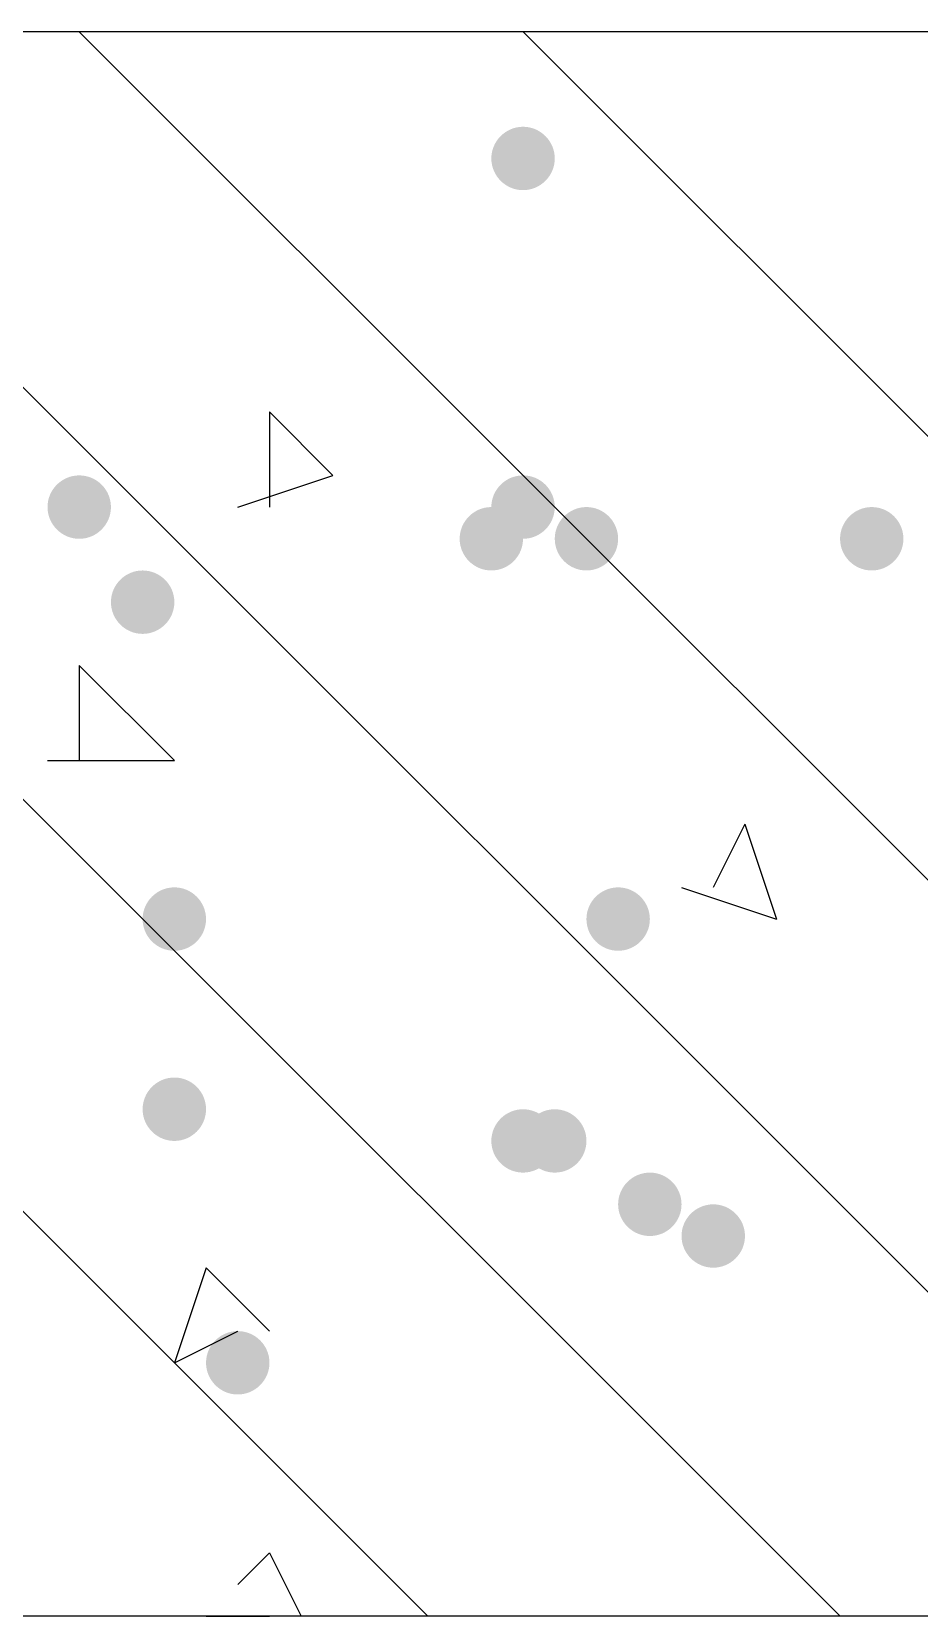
# Model space of a CAD drawing. Header units: inches. Extents: x 11 to 286, y 6 to 196.
# Drawn here: x 145.704 to 146.89, y 109.869 to 111.986 of the extents above; entities that cross this region are included whole.
import ezdxf

# ---------------------------------------------------------------- set-up
doc = ezdxf.new("R2010")
doc.units = ezdxf.units.IN
doc.header["$MEASUREMENT"] = 0
doc.layers.add('PDF_几何图形', color=7, linetype='Continuous')
doc.layers.add('PDF_实体填充', color=7, linetype='Continuous', true_color=0xffffff)

msp = doc.modelspace()

# ---------------------------------------------------------------- hatches: boundary and pattern name
at = {"layer": 'PDF_实体填充', "transparency": 33554559}
h = msp.add_hatch(color=7, dxfattribs=at)
edge = h.paths.add_edge_path(flags=0)
edge.add_spline(control_points=[(146.4028, 111.8164), (146.4028, 111.7932), (146.3837, 111.7741), (146.3604, 111.7741)], knot_values=[0, 0, 0, 0, 1, 1, 1, 1], degree=3, periodic=0)
edge.add_spline(control_points=[(146.3604, 111.7741), (146.3372, 111.7741), (146.3181, 111.7932), (146.3181, 111.8164)], knot_values=[0, 0, 0, 0, 1, 1, 1, 1], degree=3, periodic=0)
edge.add_line((146.3181, 111.8164), (146.3181, 111.8164))
edge.add_spline(control_points=[(146.3181, 111.8164), (146.3181, 111.8397), (146.3372, 111.8588), (146.3604, 111.8588)], knot_values=[0, 0, 0, 0, 1, 1, 1, 1], degree=3, periodic=0)
edge.add_spline(control_points=[(146.3604, 111.8588), (146.3837, 111.8588), (146.4028, 111.8397), (146.4028, 111.8164)], knot_values=[0, 0, 0, 0, 1, 1, 1, 1], degree=3, periodic=0)
edge.add_line((146.4028, 111.8164), (146.4028, 111.8164))
edge.add_line((146.4028, 111.8164), (146.4028, 111.8164))
h = msp.add_hatch(color=7, dxfattribs=at)
edge = h.paths.add_edge_path(flags=0)
edge.add_spline(control_points=[(145.8101, 111.3508), (145.8101, 111.3275), (145.7911, 111.3084), (145.7678, 111.3084)], knot_values=[0, 0, 0, 0, 1, 1, 1, 1], degree=3, periodic=0)
edge.add_spline(control_points=[(145.7678, 111.3084), (145.7445, 111.3084), (145.7254, 111.3275), (145.7254, 111.3508)], knot_values=[0, 0, 0, 0, 1, 1, 1, 1], degree=3, periodic=0)
edge.add_line((145.7254, 111.3508), (145.7254, 111.3508))
edge.add_spline(control_points=[(145.7254, 111.3508), (145.7254, 111.3741), (145.7445, 111.3931), (145.7678, 111.3931)], knot_values=[0, 0, 0, 0, 1, 1, 1, 1], degree=3, periodic=0)
edge.add_spline(control_points=[(145.7678, 111.3931), (145.7911, 111.3931), (145.8101, 111.3741), (145.8101, 111.3508)], knot_values=[0, 0, 0, 0, 1, 1, 1, 1], degree=3, periodic=0)
edge.add_line((145.8101, 111.3508), (145.8101, 111.3508))
edge.add_line((145.8101, 111.3508), (145.8101, 111.3508))
h = msp.add_hatch(color=7, dxfattribs=at)
edge = h.paths.add_edge_path(flags=0)
edge.add_spline(control_points=[(146.4028, 111.3508), (146.4028, 111.3275), (146.3837, 111.3084), (146.3604, 111.3084)], knot_values=[0, 0, 0, 0, 1, 1, 1, 1], degree=3, periodic=0)
edge.add_spline(control_points=[(146.3604, 111.3084), (146.3372, 111.3084), (146.3181, 111.3275), (146.3181, 111.3508)], knot_values=[0, 0, 0, 0, 1, 1, 1, 1], degree=3, periodic=0)
edge.add_line((146.3181, 111.3508), (146.3181, 111.3508))
edge.add_spline(control_points=[(146.3181, 111.3508), (146.3181, 111.3741), (146.3372, 111.3931), (146.3604, 111.3931)], knot_values=[0, 0, 0, 0, 1, 1, 1, 1], degree=3, periodic=0)
edge.add_spline(control_points=[(146.3604, 111.3931), (146.3837, 111.3931), (146.4028, 111.3741), (146.4028, 111.3508)], knot_values=[0, 0, 0, 0, 1, 1, 1, 1], degree=3, periodic=0)
edge.add_line((146.4028, 111.3508), (146.4028, 111.3508))
edge.add_line((146.4028, 111.3508), (146.4028, 111.3508))
h = msp.add_hatch(color=7, dxfattribs=at)
edge = h.paths.add_edge_path(flags=0)
edge.add_spline(control_points=[(146.3604, 111.3084), (146.3604, 111.2852), (146.3414, 111.2661), (146.3181, 111.2661)], knot_values=[0, 0, 0, 0, 1, 1, 1, 1], degree=3, periodic=0)
edge.add_spline(control_points=[(146.3181, 111.2661), (146.2948, 111.2661), (146.2758, 111.2852), (146.2758, 111.3084)], knot_values=[0, 0, 0, 0, 1, 1, 1, 1], degree=3, periodic=0)
edge.add_line((146.2758, 111.3084), (146.2758, 111.3084))
edge.add_spline(control_points=[(146.2758, 111.3084), (146.2758, 111.3317), (146.2948, 111.3508), (146.3181, 111.3508)], knot_values=[0, 0, 0, 0, 1, 1, 1, 1], degree=3, periodic=0)
edge.add_spline(control_points=[(146.3181, 111.3508), (146.3414, 111.3508), (146.3604, 111.3317), (146.3604, 111.3084)], knot_values=[0, 0, 0, 0, 1, 1, 1, 1], degree=3, periodic=0)
edge.add_line((146.3604, 111.3084), (146.3604, 111.3084))
edge.add_line((146.3604, 111.3084), (146.3604, 111.3084))
h = msp.add_hatch(color=7, dxfattribs=at)
edge = h.paths.add_edge_path(flags=0)
edge.add_spline(control_points=[(146.4874, 111.3084), (146.4874, 111.2852), (146.4684, 111.2661), (146.4451, 111.2661)], knot_values=[0, 0, 0, 0, 1, 1, 1, 1], degree=3, periodic=0)
edge.add_spline(control_points=[(146.4451, 111.2661), (146.4218, 111.2661), (146.4028, 111.2852), (146.4028, 111.3084)], knot_values=[0, 0, 0, 0, 1, 1, 1, 1], degree=3, periodic=0)
edge.add_line((146.4028, 111.3084), (146.4028, 111.3084))
edge.add_spline(control_points=[(146.4028, 111.3084), (146.4028, 111.3317), (146.4218, 111.3508), (146.4451, 111.3508)], knot_values=[0, 0, 0, 0, 1, 1, 1, 1], degree=3, periodic=0)
edge.add_spline(control_points=[(146.4451, 111.3508), (146.4684, 111.3508), (146.4874, 111.3317), (146.4874, 111.3084)], knot_values=[0, 0, 0, 0, 1, 1, 1, 1], degree=3, periodic=0)
edge.add_line((146.4874, 111.3084), (146.4874, 111.3084))
edge.add_line((146.4874, 111.3084), (146.4874, 111.3084))
h = msp.add_hatch(color=7, dxfattribs=at)
edge = h.paths.add_edge_path(flags=0)
edge.add_spline(control_points=[(146.8684, 111.3084), (146.8684, 111.2852), (146.8494, 111.2661), (146.8261, 111.2661)], knot_values=[0, 0, 0, 0, 1, 1, 1, 1], degree=3, periodic=0)
edge.add_spline(control_points=[(146.8261, 111.2661), (146.8028, 111.2661), (146.7838, 111.2852), (146.7838, 111.3084)], knot_values=[0, 0, 0, 0, 1, 1, 1, 1], degree=3, periodic=0)
edge.add_line((146.7838, 111.3084), (146.7838, 111.3084))
edge.add_spline(control_points=[(146.7838, 111.3084), (146.7838, 111.3317), (146.8028, 111.3508), (146.8261, 111.3508)], knot_values=[0, 0, 0, 0, 1, 1, 1, 1], degree=3, periodic=0)
edge.add_spline(control_points=[(146.8261, 111.3508), (146.8494, 111.3508), (146.8684, 111.3317), (146.8684, 111.3084)], knot_values=[0, 0, 0, 0, 1, 1, 1, 1], degree=3, periodic=0)
edge.add_line((146.8684, 111.3084), (146.8684, 111.3084))
edge.add_line((146.8684, 111.3084), (146.8684, 111.3084))
h = msp.add_hatch(color=7, dxfattribs=at)
edge = h.paths.add_edge_path(flags=0)
edge.add_spline(control_points=[(145.8948, 111.2238), (145.8948, 111.2005), (145.8757, 111.1814), (145.8524, 111.1814)], knot_values=[0, 0, 0, 0, 1, 1, 1, 1], degree=3, periodic=0)
edge.add_spline(control_points=[(145.8524, 111.1814), (145.8292, 111.1814), (145.8101, 111.2005), (145.8101, 111.2238)], knot_values=[0, 0, 0, 0, 1, 1, 1, 1], degree=3, periodic=0)
edge.add_line((145.8101, 111.2238), (145.8101, 111.2238))
edge.add_spline(control_points=[(145.8101, 111.2238), (145.8101, 111.2471), (145.8292, 111.2661), (145.8524, 111.2661)], knot_values=[0, 0, 0, 0, 1, 1, 1, 1], degree=3, periodic=0)
edge.add_spline(control_points=[(145.8524, 111.2661), (145.8757, 111.2661), (145.8948, 111.2471), (145.8948, 111.2238)], knot_values=[0, 0, 0, 0, 1, 1, 1, 1], degree=3, periodic=0)
edge.add_line((145.8948, 111.2238), (145.8948, 111.2238))
edge.add_line((145.8948, 111.2238), (145.8948, 111.2238))
h = msp.add_hatch(color=7, dxfattribs=at)
edge = h.paths.add_edge_path(flags=0)
edge.add_spline(control_points=[(145.9371, 110.8004), (145.9371, 110.7772), (145.9181, 110.7581), (145.8948, 110.7581)], knot_values=[0, 0, 0, 0, 1, 1, 1, 1], degree=3, periodic=0)
edge.add_spline(control_points=[(145.8948, 110.7581), (145.8715, 110.7581), (145.8524, 110.7772), (145.8524, 110.8004)], knot_values=[0, 0, 0, 0, 1, 1, 1, 1], degree=3, periodic=0)
edge.add_line((145.8524, 110.8004), (145.8524, 110.8004))
edge.add_spline(control_points=[(145.8524, 110.8004), (145.8524, 110.8237), (145.8715, 110.8428), (145.8948, 110.8428)], knot_values=[0, 0, 0, 0, 1, 1, 1, 1], degree=3, periodic=0)
edge.add_spline(control_points=[(145.8948, 110.8428), (145.9181, 110.8428), (145.9371, 110.8237), (145.9371, 110.8004)], knot_values=[0, 0, 0, 0, 1, 1, 1, 1], degree=3, periodic=0)
edge.add_line((145.9371, 110.8004), (145.9371, 110.8004))
edge.add_line((145.9371, 110.8004), (145.9371, 110.8004))
h = msp.add_hatch(color=7, dxfattribs=at)
edge = h.paths.add_edge_path(flags=0)
edge.add_spline(control_points=[(146.5298, 110.8004), (146.5298, 110.7772), (146.5107, 110.7581), (146.4874, 110.7581)], knot_values=[0, 0, 0, 0, 1, 1, 1, 1], degree=3, periodic=0)
edge.add_spline(control_points=[(146.4874, 110.7581), (146.4642, 110.7581), (146.4451, 110.7772), (146.4451, 110.8004)], knot_values=[0, 0, 0, 0, 1, 1, 1, 1], degree=3, periodic=0)
edge.add_line((146.4451, 110.8004), (146.4451, 110.8004))
edge.add_spline(control_points=[(146.4451, 110.8004), (146.4451, 110.8237), (146.4642, 110.8428), (146.4874, 110.8428)], knot_values=[0, 0, 0, 0, 1, 1, 1, 1], degree=3, periodic=0)
edge.add_spline(control_points=[(146.4874, 110.8428), (146.5107, 110.8428), (146.5298, 110.8237), (146.5298, 110.8004)], knot_values=[0, 0, 0, 0, 1, 1, 1, 1], degree=3, periodic=0)
edge.add_line((146.5298, 110.8004), (146.5298, 110.8004))
edge.add_line((146.5298, 110.8004), (146.5298, 110.8004))
h = msp.add_hatch(color=7, dxfattribs=at)
edge = h.paths.add_edge_path(flags=0)
edge.add_spline(control_points=[(145.9371, 110.5464), (145.9371, 110.5232), (145.9181, 110.5041), (145.8948, 110.5041)], knot_values=[0, 0, 0, 0, 1, 1, 1, 1], degree=3, periodic=0)
edge.add_spline(control_points=[(145.8948, 110.5041), (145.8715, 110.5041), (145.8524, 110.5232), (145.8524, 110.5464)], knot_values=[0, 0, 0, 0, 1, 1, 1, 1], degree=3, periodic=0)
edge.add_line((145.8524, 110.5464), (145.8524, 110.5464))
edge.add_spline(control_points=[(145.8524, 110.5464), (145.8524, 110.5697), (145.8715, 110.5888), (145.8948, 110.5888)], knot_values=[0, 0, 0, 0, 1, 1, 1, 1], degree=3, periodic=0)
edge.add_spline(control_points=[(145.8948, 110.5888), (145.9181, 110.5888), (145.9371, 110.5697), (145.9371, 110.5464)], knot_values=[0, 0, 0, 0, 1, 1, 1, 1], degree=3, periodic=0)
edge.add_line((145.9371, 110.5464), (145.9371, 110.5464))
edge.add_line((145.9371, 110.5464), (145.9371, 110.5464))
h = msp.add_hatch(color=7, dxfattribs=at)
edge = h.paths.add_edge_path(flags=0)
edge.add_spline(control_points=[(146.4028, 110.5041), (146.4028, 110.4808), (146.3837, 110.4618), (146.3604, 110.4618)], knot_values=[0, 0, 0, 0, 1, 1, 1, 1], degree=3, periodic=0)
edge.add_spline(control_points=[(146.3604, 110.4618), (146.3372, 110.4618), (146.3181, 110.4808), (146.3181, 110.5041)], knot_values=[0, 0, 0, 0, 1, 1, 1, 1], degree=3, periodic=0)
edge.add_line((146.3181, 110.5041), (146.3181, 110.5041))
edge.add_spline(control_points=[(146.3181, 110.5041), (146.3181, 110.5274), (146.3372, 110.5464), (146.3604, 110.5464)], knot_values=[0, 0, 0, 0, 1, 1, 1, 1], degree=3, periodic=0)
edge.add_spline(control_points=[(146.3604, 110.5464), (146.3837, 110.5464), (146.4028, 110.5274), (146.4028, 110.5041)], knot_values=[0, 0, 0, 0, 1, 1, 1, 1], degree=3, periodic=0)
edge.add_line((146.4028, 110.5041), (146.4028, 110.5041))
edge.add_line((146.4028, 110.5041), (146.4028, 110.5041))
h = msp.add_hatch(color=7, dxfattribs=at)
edge = h.paths.add_edge_path(flags=0)
edge.add_spline(control_points=[(146.4451, 110.5041), (146.4451, 110.4808), (146.4261, 110.4618), (146.4028, 110.4618)], knot_values=[0, 0, 0, 0, 1, 1, 1, 1], degree=3, periodic=0)
edge.add_spline(control_points=[(146.4028, 110.4618), (146.3795, 110.4618), (146.3604, 110.4808), (146.3604, 110.5041)], knot_values=[0, 0, 0, 0, 1, 1, 1, 1], degree=3, periodic=0)
edge.add_line((146.3604, 110.5041), (146.3604, 110.5041))
edge.add_spline(control_points=[(146.3604, 110.5041), (146.3604, 110.5274), (146.3795, 110.5464), (146.4028, 110.5464)], knot_values=[0, 0, 0, 0, 1, 1, 1, 1], degree=3, periodic=0)
edge.add_spline(control_points=[(146.4028, 110.5464), (146.4261, 110.5464), (146.4451, 110.5274), (146.4451, 110.5041)], knot_values=[0, 0, 0, 0, 1, 1, 1, 1], degree=3, periodic=0)
edge.add_line((146.4451, 110.5041), (146.4451, 110.5041))
edge.add_line((146.4451, 110.5041), (146.4451, 110.5041))
h = msp.add_hatch(color=7, dxfattribs=at)
edge = h.paths.add_edge_path(flags=0)
edge.add_spline(control_points=[(146.5721, 110.4194), (146.5721, 110.3962), (146.5531, 110.3771), (146.5298, 110.3771)], knot_values=[0, 0, 0, 0, 1, 1, 1, 1], degree=3, periodic=0)
edge.add_spline(control_points=[(146.5298, 110.3771), (146.5065, 110.3771), (146.4874, 110.3962), (146.4874, 110.4194)], knot_values=[0, 0, 0, 0, 1, 1, 1, 1], degree=3, periodic=0)
edge.add_line((146.4874, 110.4194), (146.4874, 110.4194))
edge.add_spline(control_points=[(146.4874, 110.4194), (146.4874, 110.4427), (146.5065, 110.4618), (146.5298, 110.4618)], knot_values=[0, 0, 0, 0, 1, 1, 1, 1], degree=3, periodic=0)
edge.add_spline(control_points=[(146.5298, 110.4618), (146.5531, 110.4618), (146.5721, 110.4427), (146.5721, 110.4194)], knot_values=[0, 0, 0, 0, 1, 1, 1, 1], degree=3, periodic=0)
edge.add_line((146.5721, 110.4194), (146.5721, 110.4194))
edge.add_line((146.5721, 110.4194), (146.5721, 110.4194))
h = msp.add_hatch(color=7, dxfattribs=at)
edge = h.paths.add_edge_path(flags=0)
edge.add_spline(control_points=[(146.6568, 110.3771), (146.6568, 110.3538), (146.6377, 110.3348), (146.6144, 110.3348)], knot_values=[0, 0, 0, 0, 1, 1, 1, 1], degree=3, periodic=0)
edge.add_spline(control_points=[(146.6144, 110.3348), (146.5912, 110.3348), (146.5721, 110.3538), (146.5721, 110.3771)], knot_values=[0, 0, 0, 0, 1, 1, 1, 1], degree=3, periodic=0)
edge.add_line((146.5721, 110.3771), (146.5721, 110.3771))
edge.add_spline(control_points=[(146.5721, 110.3771), (146.5721, 110.4004), (146.5912, 110.4194), (146.6144, 110.4194)], knot_values=[0, 0, 0, 0, 1, 1, 1, 1], degree=3, periodic=0)
edge.add_spline(control_points=[(146.6144, 110.4194), (146.6377, 110.4194), (146.6568, 110.4004), (146.6568, 110.3771)], knot_values=[0, 0, 0, 0, 1, 1, 1, 1], degree=3, periodic=0)
edge.add_line((146.6568, 110.3771), (146.6568, 110.3771))
edge.add_line((146.6568, 110.3771), (146.6568, 110.3771))
h = msp.add_hatch(color=7, dxfattribs=at)
edge = h.paths.add_edge_path(flags=0)
edge.add_spline(control_points=[(146.0218, 110.2078), (146.0218, 110.1845), (146.0027, 110.1654), (145.9794, 110.1654)], knot_values=[0, 0, 0, 0, 1, 1, 1, 1], degree=3, periodic=0)
edge.add_spline(control_points=[(145.9794, 110.1654), (145.9562, 110.1654), (145.9371, 110.1845), (145.9371, 110.2078)], knot_values=[0, 0, 0, 0, 1, 1, 1, 1], degree=3, periodic=0)
edge.add_line((145.9371, 110.2078), (145.9371, 110.2078))
edge.add_spline(control_points=[(145.9371, 110.2078), (145.9371, 110.2311), (145.9562, 110.2501), (145.9794, 110.2501)], knot_values=[0, 0, 0, 0, 1, 1, 1, 1], degree=3, periodic=0)
edge.add_spline(control_points=[(145.9794, 110.2501), (146.0027, 110.2501), (146.0218, 110.2311), (146.0218, 110.2078)], knot_values=[0, 0, 0, 0, 1, 1, 1, 1], degree=3, periodic=0)
edge.add_line((146.0218, 110.2078), (146.0218, 110.2078))
edge.add_line((146.0218, 110.2078), (146.0218, 110.2078))

# ---------------------------------------------------------------- linework, layer by layer
at = {"layer": 'PDF_几何图形'}
for p, q in [((161.7698, 111.9858), (133.0678, 111.9858)), ((144.1168, 111.9858), (146.2334, 109.8691)), ((144.6671, 111.9858), (146.7838, 109.8691)), ((145.2174, 111.9858), (147.3341, 109.8691)), ((145.7678, 111.9858), (147.8844, 109.8691)), ((146.3604, 111.9858), (148.4771, 109.8691)), ((146.0218, 111.4778), (146.1064, 111.3931)), ((146.0218, 111.4778), (146.0218, 111.3508)), ((145.9794, 111.3508), (146.1064, 111.3931)), ((145.7678, 111.1391), (145.8948, 111.0121)), ((145.7678, 111.1391), (145.7678, 111.0121)), ((145.7254, 111.0121), (145.8948, 111.0121)), ((146.6568, 110.9274), (146.6144, 110.8428)), ((146.6568, 110.9274), (146.6991, 110.8004)), ((146.5721, 110.8428), (146.6991, 110.8004)), ((145.9371, 110.3348), (145.8948, 110.2078)), ((145.9371, 110.3348), (146.0218, 110.2501)), ((145.8948, 110.2078), (145.9794, 110.2501)), ((146.0218, 109.9538), (145.9794, 109.9114)), ((146.0218, 109.9538), (146.0641, 109.8691)), ((161.7698, 109.8691), (133.0678, 109.8691)), ((145.9371, 109.8691), (146.0218, 109.8691))]:
    msp.add_line(p, q, dxfattribs=at)

doc.saveas('drawing.dxf')
